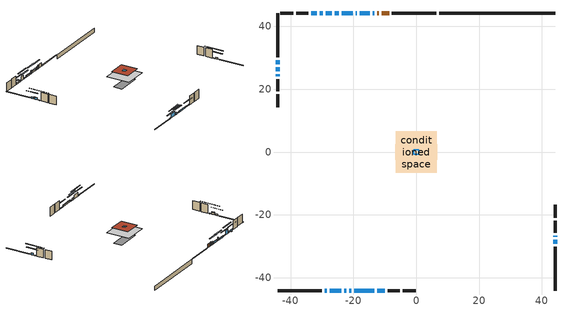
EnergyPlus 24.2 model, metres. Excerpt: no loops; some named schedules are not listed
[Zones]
conditioned space
 floor outside (Floor1 construction): -2.04,-2.04 -2.04,2.04 2.04,2.04 2.04,-2.04 z0.5
 floor adiabatic (AdiabaticFloorConstruction): -6.55,-6.55 -6.55,6.55 6.55,6.55 6.55,-6.55 z2.94
 floor foundation (Slab1 construction): -6.76,-2.47 -6.76,2.47 6.76,2.47 6.76,-2.47 z-1.83
 wall outside (RimJoist1 construction): 6.33,44.14 -7.73,44.14 / -44.14,-44.14 -30.08,-44.14 / -44.14,44.14 -44.14,30.08 / 44.14,-44.14 44.14,-30.08 z0.5:0.8
 wall outside (AdiabaticWallConstruction 1): -8.66,44.14 -11.05,44.14 / -11.98,44.14 -12.43,44.14 z0.5:2.53
 wall outside (AdiabaticWallConstruction): -29.15,-44.14 -28.46,-44.14 z0.5:0.88; -27.54,-44.14 -23.88,-44.14 z0.5:2.69; -44.14,29.15 -44.14,27.96 / 44.14,-29.15 44.14,-27.96 z0.5:1.47; -13.35,44.14 -13.87,44.14 z0.5:2.13; -14.79,44.14 -17.98,44.14 z0.5:1.37; -18.9,44.14 -19.31,44.14 z0.5:2.28; -22.95,-44.14 -22.26,-44.14 z0.5:1.62; -20.24,44.14 -23.75,44.14 z0.5:0.96; -24.67,44.14 -25.89,44.14 z0.5:0.93; -26.82,44.14 -28.86,44.14 z0.5:2.89; -21.34,-44.14 -20.72,-44.14 / -12.45,-44.14 -10.01,-44.14 z0.5:1; -19.79,-44.14 -13.37,-44.14 z0.5:1.08; -44.14,27.03 -44.14,25.71 z0.5:1.58; 44.14,-27.04 44.14,-26.68 / -44.14,24.78 -44.14,24.08 z0.5:0.79; -29.78,44.14 -30.67,44.14 / -31.6,44.14 -33.37,44.14 z0.5:1.23
 wall outside (Wall1 construction): -34.29,44.14 -38.15,44.14 / -9.08,-44.14 -5.22,-44.14 / -44.14,23.15 -44.14,19.3 / 44.14,-25.75 44.14,-21.9 z0.5:5.38
 wall outside (Wall2 construction): -39.08,44.14 -43.21,44.14 / -4.29,-44.14 -0.16,-44.14 / -44.14,18.37 -44.14,14.24 / 44.14,-20.97 44.14,-16.84 z0.5:5.38
 wall foundation (FoundationWall1 construction): 7.25,44.14,-1.83 7.25,44.14,0.5 40.45,44.14,0.5 40.45,44.14,0.42 44.14,44.14,0.42 44.14,44.14,-1.83
 window (WindowConstruction 14): -29.15,-44.14 -28.46,-44.14 z0.5:0.88
 window (WindowConstruction 4): -27.53,-44.14 -23.88,-44.14 z0.5:2.69
 window (WindowConstruction 5): -44.14,29.15 -44.14,27.96 z0.5:1.47
 window (WindowConstruction 16): -13.36,44.14 -13.86,44.14 z0.5:2.12
 window (WindowConstruction 6): -14.79,44.14 -17.98,44.14 z0.5:1.37
 window (WindowConstruction 7): -18.91,44.14 -19.31,44.14 z0.5:2.28
 window (WindowConstruction 15): -22.95,-44.14 -22.26,-44.14 z0.5:1.62
 window (WindowConstruction 8): -20.24,44.14 -23.74,44.14 z0.5:0.96
 window (WindowConstruction 9): -24.67,44.14 -25.89,44.14 z0.5:0.93
 window (WindowConstruction 10): -26.82,44.14 -28.86,44.14 z0.5:2.89
 window (WindowConstruction 11): -21.33,-44.14 -20.72,-44.14 z0.5:1
 window (WindowConstruction 12): -19.79,-44.14 -13.37,-44.14 z0.5:1.08
 window (WindowConstruction): 44.14,-29.15 44.14,-27.96 z0.5:1.47
 window (WindowConstruction 13): -44.14,27.03 -44.14,25.71 z0.5:1.58
 window (WindowConstruction 17): 44.14,-27.03 44.14,-26.68 z0.5:0.79
 window (WindowConstruction 18): -44.14,24.78 -44.14,24.08 z0.5:0.79
 window (WindowConstruction 1): -29.78,44.14 -30.67,44.14 z0.5:1.23
 window (WindowConstruction 2): -31.6,44.14 -33.36,44.14 z0.5:1.23
 window (WindowConstruction 3): -12.45,-44.14 -10.01,-44.14 z0.5:1
 door (Door): -8.66,44.14 -11.05,44.14 z0.5:2.53
 door (Door 1): -11.98,44.14 -12.43,44.14 z0.5:2.53
 ceiling adiabatic (AdiabaticFloorConstruction): 6.55,-6.55 6.55,6.55 -6.55,6.55 -6.55,-6.55 z2.94
 roof outside (Roof1 construction): -4.66,4.66 -4.66,-4.66 4.66,-4.66 4.66,4.66 z5.38
 roof outside (AdiabaticRoofConstruction): -0.76,0.76 -0.76,-0.76 0.76,-0.76 0.76,0.76 z5.38
 skylight (SkylightConstruction): -0.76,0.76 -0.76,-0.76 0.76,-0.76 0.76,0.76 z5.38
shading: -25.68,-44.14 -31.93,-44.14 -31.93,-44.55 -25.68,-44.55 z3.66; -21.1,-44.14 -30.31,-44.14 -30.31,-44.55 -21.1,-44.55 z5.47; -44.14,25.18 -44.14,31.93 -44.55,31.93 -44.55,25.18 z4.25; -16.64,44.14 -10.58,44.14 -10.58,44.55 -16.64,44.55 z4.9; -18.18,44.14 -14.59,44.14 -14.59,44.55 -18.18,44.55 z1.57; -22.09,44.14 -16.13,44.14 -16.13,44.55 -22.09,44.55 z5.06; -19.48,-44.14 -25.73,-44.14 -25.73,-44.55 -19.48,-44.55 z4.4; -23.95,44.14 -20.04,44.14 -20.04,44.55 -23.95,44.55 z1.16; -28.67,44.14 -21.89,44.14 -21.89,44.55 -28.67,44.55 z3.71; -31.64,44.14 -24.04,44.14 -24.04,44.55 -31.64,44.55 z5.67; -17.94,-44.14 -24.11,-44.14 -24.11,-44.55 -17.94,-44.55 z3.78; -13.17,-44.14 -20,-44.14 -20,-44.55 -13.17,-44.55 z1.28; 44.14,-25.18 44.14,-31.93 44.55,-31.93 44.55,-25.18 z4.25; -44.14,25.51 -44.14,27.23 -44.55,27.23 -44.55,25.51 z1.78; 44.14,-21.42 44.14,-32.29 44.55,-32.29 44.55,-21.42 z6.05; -44.14,18.82 -44.14,30.04 -44.55,30.04 -44.55,18.82 z6.05; -30.73,44.14 -29.72,44.14 -29.72,45.66 -30.73,45.66 z1.29; -36.14,44.14 -28.82,44.14 -28.82,44.55 -36.14,44.55 z4.01; -7.23,-44.14 -15.23,-44.14 -15.23,-44.55 -7.23,-44.55 z3.78
[Building]
Building 1: Terrain=Suburbs
[Site:Location]
Saskatoon Intl AP_SK: Latitude {deg}=52.17; Longitude {deg}=-106.7; Time Zone {hr}=-6; Elevation {m}=504; Keep Site Location Information=Yes
[Site:GroundTemperature:Shallow]
-3.29371, -5.9198, -6.13011, -4.88389, 0.118965, 5.09852, 9.41553, 12.1502, 12.3826, 10.1583, 5.95142, 1.12462
[Site:WaterMainsTemperature]
Calculation Method=Schedule; Temperature Schedule=mains temperature schedule
[Material] Roughness=Rough; Thermal Absorptance=0.9
Name | Thickness {m} | Conductivity {W/m-K} | Density {kg/m3} | Specific Heat {J/kg-K} | Solar Absorptance | Visible Absorptance
asphalt or fiberglass shingles | 0.00635 | 0.162714 | 1121.4 | 1465.45 | 0.84 | 0.84
asphalt or fiberglass shingles 1 | 0.00635 | 0.162714 | 1121.4 | 1465.45 | 0.7 | 0.7
concrete 4.0 in. | 0.1016 | 1.803125 | 2242.8 | 837.4 | 0.7 | 0.7
concrete 8.0 in. | 0.2032 | 1.803125 | 2242.8 | 837.4 | 0.7 | 0.7
door material | 0.04445 | 0.188738 | 512.64 | 1214.23 | 0.7 | 0.7
door material 1 | 0.04445 | 0.0451087 | 512.64 | 1214.23 | 0.7 | 0.7
exterior vertical ins | 0.00728836 | 0.029427 | 32.04 | 1214.23 | 0.7 | 0.7
floor covering | 0.0127 | 0.0433444 | 54.468 | 1339.84 | 0.6 | 0.6
floor rigid ins; roof rigid ins; wall rigid ins | 0.512978 | 0.029427 | 32.04 | 1214.23 | 0.7 | 0.7
floor stud and cavity | 0.1397 | 0.0912768 | 92.3553 | 1139.71 | 0.7 | 0.7
floor stud and cavity 1 | 0.1397 | 1.75129 | 37.0049 | 1207.88 | 0.7 | 0.7
furniture material conditioned space 1 | 0.1524 | 0.115458 | 640.8 | 1214.23 | 0.6 | 0.6
gypsum board | 0.0127 | 0.160291 | 801 | 837.4 | 0.6 | 0.6
gypsum board 1 | 0.0127 | 0.160291 | 801 | 837.4 | 0.7 | 0.7
osb sheathing 0.5 in. | 0.0127 | 0.115458 | 512.64 | 1214.23 | 0.7 | 0.7
osb sheathing 0.75 in. | 0.01905 | 0.115458 | 512.64 | 1214.23 | 0.7 | 0.7
osb sheathing 2.0 in. | 0.0508 | 0.115458 | 512.64 | 1214.23 | 0.7 | 0.7
rim joist stud and cavity | 0.0508 | 0.0495211 | 125.044 | 1163.47 | 0.6 | 0.6
roof stud and cavity | 0.2032 | 0.171487 | 78.34581 | 1123.46 | 0.7 | 0.7
roof stud and cavity 1 | 0.18415 | 1.7868 | 37.0049 | 1207.88 | 0.6 | 0.6
slab rigid ins | 0.0052842 | 0.029427 | 32.04 | 1214.23 | 0.7 | 0.7
wall stud and cavity | 0.1397 | 0.125338 | 139.0536 | 1170.24 | 0.7 | 0.7
wall stud and cavity 1 | 0.1397 | 0.12514 | 139.0536 | 1170.24 | 0.7 | 0.7
wall stud and cavity 2 | 0.0889 | 0.380278 | 52.3479 | 1209.89 | 0.7 | 0.7
wall stud and cavity 3 | 0.0889 | 0.391764 | 83.0341 | 1211.67 | 0.7 | 0.7
wood siding | 0.0254 | 0.102417 | 544.68 | 1172.36 | 0.4 | 0.4
wood siding 1; wood siding 2; wood siding 3 | 0.0254 | 0.102417 | 544.68 | 1172.36 | 0.7 | 0.7
[WindowMaterial:SimpleGlazingSystem]
Name | U-Factor {W/m2-K} | Solar Heat Gain Coefficient
SkylightMaterial | 2.72766 | 0.6844
WindowMaterial | 1.75507 | 0.55
WindowMaterial 1 | 2.96732 | 0.62
WindowMaterial 10 | 2.87534 | 0.71
WindowMaterial 11 | 3.01445 | 0.56
WindowMaterial 12 | 2.99458 | 0.59
WindowMaterial 13 | 2.15878 | 0.62
WindowMaterial 14 | 4.945538 | 0.61
WindowMaterial 15 | 5.49687 | 0.71
WindowMaterial 16 | 4.50663 | 0.66
WindowMaterial 17 | 3.071798 | 0.43
WindowMaterial 18 | 2.67945 | 0.43
WindowMaterial 2 | 2.33479 | 0.55
WindowMaterial 3 | 2.06622 | 0.47
WindowMaterial 4 | 2.89919 | 0.69
WindowMaterial 5 | 2.18717 | 0.61
WindowMaterial 6 | 1.79879 | 0.54
WindowMaterial 7 | 3.00991 | 0.59
WindowMaterial 8 | 3.000823 | 0.59
WindowMaterial 9 | 3.00764 | 0.58
[Construction]
AdiabaticFloorConstruction: floor stud and cavity 1, floor rigid ins, osb sheathing 0.75 in., floor covering
AdiabaticRoofConstruction: asphalt or fiberglass shingles 1, roof rigid ins, osb sheathing 0.75 in., roof stud and cavity 1
AdiabaticWallConstruction: wood siding 2, wall rigid ins, wall stud and cavity 2, gypsum board
AdiabaticWallConstruction 1: wood siding 3, wall rigid ins, wall stud and cavity 2, gypsum board
Door: door material
Door 1: door material 1
Floor1 construction: floor stud and cavity, osb sheathing 0.75 in., floor covering
FoundationWall1 construction: concrete 8.0 in., gypsum board 1
furniture construction conditioned space 1: furniture material conditioned space 1
PartitionWallConstruction: gypsum board, wall stud and cavity 3, gypsum board
RimJoist1 construction: wood siding 1, osb sheathing 2.0 in., rim joist stud and cavity
Roof1 construction: asphalt or fiberglass shingles, osb sheathing 0.75 in., roof stud and cavity, gypsum board
SkylightConstruction: SkylightMaterial
Slab1 construction: slab rigid ins, concrete 4.0 in.
Wall1 construction: wood siding, osb sheathing 0.5 in., wall stud and cavity, gypsum board
Wall2 construction: wood siding, osb sheathing 0.5 in., wall stud and cavity 1, gypsum board
WindowConstruction: WindowMaterial
WindowConstruction 1: WindowMaterial 1
WindowConstruction 10: WindowMaterial 10
WindowConstruction 11: WindowMaterial 11
WindowConstruction 12: WindowMaterial 12
WindowConstruction 13: WindowMaterial 13
WindowConstruction 14: WindowMaterial 14
WindowConstruction 15: WindowMaterial 15
WindowConstruction 16: WindowMaterial 16
WindowConstruction 17: WindowMaterial 17
WindowConstruction 18: WindowMaterial 18
WindowConstruction 2: WindowMaterial 2
WindowConstruction 3: WindowMaterial 3
WindowConstruction 4: WindowMaterial 4
WindowConstruction 5: WindowMaterial 5
WindowConstruction 6: WindowMaterial 6
WindowConstruction 7: WindowMaterial 7
WindowConstruction 8: WindowMaterial 8
WindowConstruction 9: WindowMaterial 9
[Zone]
conditioned space: Multiplier=1; Volume {m3}=596.1; Part of Total Floor Area=Yes
[Space]
conditioned space 1: Zone=conditioned space; Volume {m3}=596.1
[SurfaceProperty:ExposedFoundationPerimeter]
Slab1: Exposed Perimeter Calculation Method=TotalExposedPerimeter; Total Exposed Perimeter {m}=36.882
[InternalMass] Zone or ZoneList=conditioned space; Space or SpaceList=conditioned space 1
Name | Construction | Surface Area {m2}
furniture mass conditioned space 1 | furniture construction conditioned space 1 | 102.052
partition wall mass | PartitionWallConstruction | 255.13
[Lights]
interior lighting: Zone or ZoneList or Space or SpaceList=conditioned space 1; Schedule=interior lighting schedule; Design Level Calculation Method=LightingLevel; Lighting Level {W}=343.2; Return Air Fraction=0; Fraction Radiant=0.6; Fraction Visible=0.2; Fraction Replaceable=1
[People]
occupants: Zone or ZoneList or Space or SpaceList=conditioned space 1; Number of People Schedule=occupants schedule; Number of People Calculation Method=People; Number of People=3; Fraction Radiant=0.314171; Sensible Heat Fraction=0.56303; Activity Level Schedule=occupants activity schedule; Carbon Dioxide Generation Rate {m3/s-W}=0; Enable ASHRAE 55 Comfort Warnings=No; Mean Radiant Temperature Calculation Type=EnclosureAveraged
[ElectricEquipment] Zone or ZoneList or Space or SpaceList=conditioned space 1; Design Level Calculation Method=EquipmentLevel
Name | Schedule | Design Level {W} | Fraction Latent | Fraction Radiant | Fraction Lost
clothes dryer | clothes dryer schedule | 140.772 | 0.015 | 0.081 | 0.85
clothes washer | clothes washer schedule | 32.1985 | 0.03 | 0.162 | 0.7
cooking range | cooking range schedule | 215.147 | 0.08 | 0.432 | 0.2
dishwasher | dishwasher schedule | 66.8632 | 0.3 | 0.18 | 0.4
fridge | fridge schedule | 72.9452 | 0 | 0.6 | 0
mech vent house fan | mech vent house fan schedule | 10 | 0 | 0 | 1
mech vent house fan cfis | mech vent house fan cfis schedule | 0 | 0 | 0 | 0
misc plug loads | misc plug loads schedule | 494.7 | 0.045 | 0.513 | 0.1
whole house fan | Always On Discrete | 0 | 0 | 0 | 1
[OtherEquipment] Zone or ZoneList or Space or SpaceList=conditioned space 1; Design Level Calculation Method=EquipmentLevel
Name | Fuel Type | Schedule | Design Level {W} | Fraction Latent | Fraction Radiant | Fraction Lost
clothes dryer 1 | Electricity | clothes dryer schedule | 0 | 0.015 | 0.081 | 0.85
cooking range 1 | Electricity | cooking range schedule | 0 | 0.08 | 0.432 | 0.2
general water use latent | None | general water use schedule | 62.594 | 1 | 0 | 0
general water use sensible | None | general water use schedule | -61.6891 | 0 | 0.6 | 0
mech vent house fan latent load | None | Always On Discrete | 0 | 1 | 0 | 0
mech vent house fan sensible load | None | Always On Discrete | 0 | 0 | 0 | 0
water heater energy adjustment1 | NaturalGas | Always On Discrete | 0.01 | 0 | 0 | 1
[ZoneInfiltration:DesignFlowRate] Zone or ZoneList or Space or SpaceList=conditioned space 1; Schedule=Always On Discrete; Design Flow Rate Calculation Method=Flow/Zone; Design Flow Rate {m3/s}=0
infil flow; natural vent flow; whole house fan flow
[Foundation:Kiva]
Foundation Kiva 1: Initial Indoor Air Temperature {C}=21; Wall Height Above Grade {m}=0.500024; Wall Depth Below Slab {m}=0.2032; Custom Block Material Name 1=exterior vertical ins; Custom Block Depth 1 {m}=2.33001; Custom Block X Position 1 {m}=0.2159; Custom Block Z Position 1 {m}=0
[Foundation:Kiva:Settings]
Soil Conductivity {W/m-K}=0.849921; Soil Density {kg/m3}=1842.3; Soil Specific Heat {J/kg-K}=418.7; Ground Solar Absorptivity=0.9; Ground Thermal Absorptivity=0.9; Ground Surface Roughness {m}=0.03; Far-Field Width {m}=40; Deep-Ground Boundary Condition=ZeroFlux; Deep-Ground Depth {m}=40; Minimum Cell Dimension {m}=0.2; Maximum Cell Growth Coefficient=3; Simulation Timestep=Timestep
[Exterior:Lights]
exterior lighting: Schedule=exterior lighting schedule; Design Level {W}=75.6
[Schedule:Week:Daily]
interior lighting schedule Week Rule - Jan1-Jan27: interior lighting schedule day, interior lighting schedule day, interior lighting schedule day, interior lighting schedule day, interior lighting schedule day, interior lighting schedule day, interior lighting schedule day, interior lighting schedule default day, interior lighting schedule default day, interior lighting schedule default day, interior lighting schedule default day, interior lighting schedule default day
interior lighting schedule Week Rule - Jan28-Feb3: interior lighting schedule day, interior lighting schedule day, interior lighting schedule day, interior lighting schedule day, interior lighting schedule day 1, interior lighting schedule day 1, interior lighting schedule day 1, interior lighting schedule default day, interior lighting schedule default day, interior lighting schedule default day, interior lighting schedule default day, interior lighting schedule default day
interior lighting schedule Week Rule - Feb4-Feb24: interior lighting schedule day 1, interior lighting schedule day 1, interior lighting schedule day 1, interior lighting schedule day 1, interior lighting schedule day 1, interior lighting schedule day 1, interior lighting schedule day 1, interior lighting schedule default day, interior lighting schedule default day, interior lighting schedule default day, interior lighting schedule default day, interior lighting schedule default day
interior lighting schedule Week Rule - Feb25-Mar3: interior lighting schedule day 1, interior lighting schedule day 1, interior lighting schedule day 1, interior lighting schedule day 1, interior lighting schedule day 2, interior lighting schedule day 2, interior lighting schedule day 2, interior lighting schedule default day, interior lighting schedule default day, interior lighting schedule default day, interior lighting schedule default day, interior lighting schedule default day
interior lighting schedule Week Rule - Mar4-Mar31: interior lighting schedule day 2, interior lighting schedule day 2, interior lighting schedule day 2, interior lighting schedule day 2, interior lighting schedule day 2, interior lighting schedule day 2, interior lighting schedule day 2, interior lighting schedule default day, interior lighting schedule default day, interior lighting schedule default day, interior lighting schedule default day, interior lighting schedule default day
interior lighting schedule Week Rule - Apr1-Apr28: interior lighting schedule day 3, interior lighting schedule day 3, interior lighting schedule day 3, interior lighting schedule day 3, interior lighting schedule day 3, interior lighting schedule day 3, interior lighting schedule day 3, interior lighting schedule default day, interior lighting schedule default day, interior lighting schedule default day, interior lighting schedule default day, interior lighting schedule default day
interior lighting schedule Week Rule - Apr29-May5: interior lighting schedule day 3, interior lighting schedule day 3, interior lighting schedule day 4, interior lighting schedule day 4, interior lighting schedule day 4, interior lighting schedule day 4, interior lighting schedule day 4, interior lighting schedule default day, interior lighting schedule default day, interior lighting schedule default day, interior lighting schedule default day, interior lighting schedule default day
interior lighting schedule Week Rule - May6-May26: interior lighting schedule day 4, interior lighting schedule day 4, interior lighting schedule day 4, interior lighting schedule day 4, interior lighting schedule day 4, interior lighting schedule day 4, interior lighting schedule day 4, interior lighting schedule default day, interior lighting schedule default day, interior lighting schedule default day, interior lighting schedule default day, interior lighting schedule default day
interior lighting schedule Week Rule - May27-Jun2: interior lighting schedule day 4, interior lighting schedule day 4, interior lighting schedule day 4, interior lighting schedule day 4, interior lighting schedule day 4, interior lighting schedule day 5, interior lighting schedule day 5, interior lighting schedule default day, interior lighting schedule default day, interior lighting schedule default day, interior lighting schedule default day, interior lighting schedule default day
interior lighting schedule Week Rule - Jun3-Jun30: interior lighting schedule day 5, interior lighting schedule day 5, interior lighting schedule day 5, interior lighting schedule day 5, interior lighting schedule day 5, interior lighting schedule day 5, interior lighting schedule day 5, interior lighting schedule default day, interior lighting schedule default day, interior lighting schedule default day, interior lighting schedule default day, interior lighting schedule default day
interior lighting schedule Week Rule - Jul1-Jul28: interior lighting schedule day 6, interior lighting schedule day 6, interior lighting schedule day 6, interior lighting schedule day 6, interior lighting schedule day 6, interior lighting schedule day 6, interior lighting schedule day 6, interior lighting schedule default day, interior lighting schedule default day, interior lighting schedule default day, interior lighting schedule default day, interior lighting schedule default day
interior lighting schedule Week Rule - Jul29-Aug4: interior lighting schedule day 6, interior lighting schedule day 6, interior lighting schedule day 6, interior lighting schedule day 7, interior lighting schedule day 7, interior lighting schedule day 7, interior lighting schedule day 7, interior lighting schedule default day, interior lighting schedule default day, interior lighting schedule default day, interior lighting schedule default day, interior lighting schedule default day
interior lighting schedule Week Rule - Aug5-Aug25: interior lighting schedule day 7, interior lighting schedule day 7, interior lighting schedule day 7, interior lighting schedule day 7, interior lighting schedule day 7, interior lighting schedule day 7, interior lighting schedule day 7, interior lighting schedule default day, interior lighting schedule default day, interior lighting schedule default day, interior lighting schedule default day, interior lighting schedule default day
interior lighting schedule Week Rule - Aug26-Sep1: interior lighting schedule day 7, interior lighting schedule day 7, interior lighting schedule day 7, interior lighting schedule day 7, interior lighting schedule day 7, interior lighting schedule day 7, interior lighting schedule day 8, interior lighting schedule default day, interior lighting schedule default day, interior lighting schedule default day, interior lighting schedule default day, interior lighting schedule default day
interior lighting schedule Week Rule - Sep2-Sep29: interior lighting schedule day 8, interior lighting schedule day 8, interior lighting schedule day 8, interior lighting schedule day 8, interior lighting schedule day 8, interior lighting schedule day 8, interior lighting schedule day 8, interior lighting schedule default day, interior lighting schedule default day, interior lighting schedule default day, interior lighting schedule default day, interior lighting schedule default day
interior lighting schedule Week Rule - Sep30-Oct6: interior lighting schedule day 8, interior lighting schedule day 9, interior lighting schedule day 9, interior lighting schedule day 9, interior lighting schedule day 9, interior lighting schedule day 9, interior lighting schedule day 9, interior lighting schedule default day, interior lighting schedule default day, interior lighting schedule default day, interior lighting schedule default day, interior lighting schedule default day
interior lighting schedule Week Rule - Oct7-Oct27: interior lighting schedule day 9, interior lighting schedule day 9, interior lighting schedule day 9, interior lighting schedule day 9, interior lighting schedule day 9, interior lighting schedule day 9, interior lighting schedule day 9, interior lighting schedule default day, interior lighting schedule default day, interior lighting schedule default day, interior lighting schedule default day, interior lighting schedule default day
interior lighting schedule Week Rule - Oct28-Nov3: interior lighting schedule day 9, interior lighting schedule day 9, interior lighting schedule day 9, interior lighting schedule day 9, interior lighting schedule day 10, interior lighting schedule day 10, interior lighting schedule day 10, interior lighting schedule default day, interior lighting schedule default day, interior lighting schedule default day, interior lighting schedule default day, interior lighting schedule default day
interior lighting schedule Week Rule - Nov4-Nov24: interior lighting schedule day 10, interior lighting schedule day 10, interior lighting schedule day 10, interior lighting schedule day 10, interior lighting schedule day 10, interior lighting schedule day 10, interior lighting schedule day 10, interior lighting schedule default day, interior lighting schedule default day, interior lighting schedule default day, interior lighting schedule default day, interior lighting schedule default day
interior lighting schedule Week Rule - Nov25-Dec1: interior lighting schedule day 10, interior lighting schedule day 10, interior lighting schedule day 10, interior lighting schedule day 10, interior lighting schedule day 10, interior lighting schedule day 10, interior lighting schedule day 11, interior lighting schedule default day, interior lighting schedule default day, interior lighting schedule default day, interior lighting schedule default day, interior lighting schedule default day
interior lighting schedule Week Rule - Dec2-Dec31: interior lighting schedule day 11, interior lighting schedule day 11, interior lighting schedule day 11, interior lighting schedule day 11, interior lighting schedule day 11, interior lighting schedule day 11, interior lighting schedule day 11, interior lighting schedule default day, interior lighting schedule default day, interior lighting schedule default day, interior lighting schedule default day, interior lighting schedule default day
occupants schedule Week Rule - Jan1-Dec31: occupants schedule day, occupants schedule day, occupants schedule day, occupants schedule day, occupants schedule day, occupants schedule day, occupants schedule day, occupants schedule default day, occupants schedule default day, occupants schedule default day, occupants schedule default day, occupants schedule default day
clothes dryer schedule Week Rule - Jan1-Dec31: clothes dryer schedule day, clothes dryer schedule day, clothes dryer schedule day, clothes dryer schedule day, clothes dryer schedule day, clothes dryer schedule day, clothes dryer schedule day, clothes dryer schedule default day, clothes dryer schedule default day, clothes dryer schedule default day, clothes dryer schedule default day, clothes dryer schedule default day
clothes washer schedule Week Rule - Jan1-Dec31: clothes washer schedule day, clothes washer schedule day, clothes washer schedule day, clothes washer schedule day, clothes washer schedule day, clothes washer schedule day, clothes washer schedule day, clothes washer schedule default day, clothes washer schedule default day, clothes washer schedule default day, clothes washer schedule default day, clothes washer schedule default day
cooking range schedule Week Rule - Jan1-Dec31: cooking range schedule day, cooking range schedule day, cooking range schedule day, cooking range schedule day, cooking range schedule day, cooking range schedule day, cooking range schedule day, cooking range schedule default day, cooking range schedule default day, cooking range schedule default day, cooking range schedule default day, cooking range schedule default day
dishwasher schedule Week Rule - Jan1-Dec31: dishwasher schedule day, dishwasher schedule day, dishwasher schedule day, dishwasher schedule day, dishwasher schedule day, dishwasher schedule day, dishwasher schedule day, dishwasher schedule default day, dishwasher schedule default day, dishwasher schedule default day, dishwasher schedule default day, dishwasher schedule default day
misc plug loads schedule Week Rule - Jan1-Dec31: misc plug loads schedule day, misc plug loads schedule day, misc plug loads schedule day, misc plug loads schedule day, misc plug loads schedule day, misc plug loads schedule day, misc plug loads schedule day, misc plug loads schedule default day, misc plug loads schedule default day, misc plug loads schedule default day, misc plug loads schedule default day, misc plug loads schedule default day
general water use schedule Week Rule - Jan1-Dec31: general water use schedule day, general water use schedule day, general water use schedule day, general water use schedule day, general water use schedule day, general water use schedule day, general water use schedule day, general water use schedule default day, general water use schedule default day, general water use schedule default day, general water use schedule default day, general water use schedule default day
exterior lighting schedule Week Rule - Jan1-Jan27: exterior lighting schedule day, exterior lighting schedule day, exterior lighting schedule day, exterior lighting schedule day, exterior lighting schedule day, exterior lighting schedule day, exterior lighting schedule day, exterior lighting schedule default day, exterior lighting schedule default day, exterior lighting schedule default day, exterior lighting schedule default day, exterior lighting schedule default day
exterior lighting schedule Week Rule - Jan28-Feb3: exterior lighting schedule day, exterior lighting schedule day, exterior lighting schedule day, exterior lighting schedule day, exterior lighting schedule day 1, exterior lighting schedule day 1, exterior lighting schedule day 1, exterior lighting schedule default day, exterior lighting schedule default day, exterior lighting schedule default day, exterior lighting schedule default day, exterior lighting schedule default day
exterior lighting schedule Week Rule - Feb4-Feb24: exterior lighting schedule day 1, exterior lighting schedule day 1, exterior lighting schedule day 1, exterior lighting schedule day 1, exterior lighting schedule day 1, exterior lighting schedule day 1, exterior lighting schedule day 1, exterior lighting schedule default day, exterior lighting schedule default day, exterior lighting schedule default day, exterior lighting schedule default day, exterior lighting schedule default day
exterior lighting schedule Week Rule - Feb25-Mar3: exterior lighting schedule day 1, exterior lighting schedule day 1, exterior lighting schedule day 1, exterior lighting schedule day 1, exterior lighting schedule day 2, exterior lighting schedule day 2, exterior lighting schedule day 2, exterior lighting schedule default day, exterior lighting schedule default day, exterior lighting schedule default day, exterior lighting schedule default day, exterior lighting schedule default day
exterior lighting schedule Week Rule - Mar4-Mar31: exterior lighting schedule day 2, exterior lighting schedule day 2, exterior lighting schedule day 2, exterior lighting schedule day 2, exterior lighting schedule day 2, exterior lighting schedule day 2, exterior lighting schedule day 2, exterior lighting schedule default day, exterior lighting schedule default day, exterior lighting schedule default day, exterior lighting schedule default day, exterior lighting schedule default day
exterior lighting schedule Week Rule - Apr1-Apr28: exterior lighting schedule day 3, exterior lighting schedule day 3, exterior lighting schedule day 3, exterior lighting schedule day 3, exterior lighting schedule day 3, exterior lighting schedule day 3, exterior lighting schedule day 3, exterior lighting schedule default day, exterior lighting schedule default day, exterior lighting schedule default day, exterior lighting schedule default day, exterior lighting schedule default day
exterior lighting schedule Week Rule - Apr29-May5: exterior lighting schedule day 3, exterior lighting schedule day 3, exterior lighting schedule day 4, exterior lighting schedule day 4, exterior lighting schedule day 4, exterior lighting schedule day 4, exterior lighting schedule day 4, exterior lighting schedule default day, exterior lighting schedule default day, exterior lighting schedule default day, exterior lighting schedule default day, exterior lighting schedule default day
exterior lighting schedule Week Rule - May6-May26: exterior lighting schedule day 4, exterior lighting schedule day 4, exterior lighting schedule day 4, exterior lighting schedule day 4, exterior lighting schedule day 4, exterior lighting schedule day 4, exterior lighting schedule day 4, exterior lighting schedule default day, exterior lighting schedule default day, exterior lighting schedule default day, exterior lighting schedule default day, exterior lighting schedule default day
exterior lighting schedule Week Rule - May27-Jun2: exterior lighting schedule day 4, exterior lighting schedule day 4, exterior lighting schedule day 4, exterior lighting schedule day 4, exterior lighting schedule day 4, exterior lighting schedule day 5, exterior lighting schedule day 5, exterior lighting schedule default day, exterior lighting schedule default day, exterior lighting schedule default day, exterior lighting schedule default day, exterior lighting schedule default day
exterior lighting schedule Week Rule - Jun3-Jun30: exterior lighting schedule day 5, exterior lighting schedule day 5, exterior lighting schedule day 5, exterior lighting schedule day 5, exterior lighting schedule day 5, exterior lighting schedule day 5, exterior lighting schedule day 5, exterior lighting schedule default day, exterior lighting schedule default day, exterior lighting schedule default day, exterior lighting schedule default day, exterior lighting schedule default day
exterior lighting schedule Week Rule - Jul1-Jul28: exterior lighting schedule day 6, exterior lighting schedule day 6, exterior lighting schedule day 6, exterior lighting schedule day 6, exterior lighting schedule day 6, exterior lighting schedule day 6, exterior lighting schedule day 6, exterior lighting schedule default day, exterior lighting schedule default day, exterior lighting schedule default day, exterior lighting schedule default day, exterior lighting schedule default day
exterior lighting schedule Week Rule - Jul29-Aug4: exterior lighting schedule day 6, exterior lighting schedule day 6, exterior lighting schedule day 6, exterior lighting schedule day 7, exterior lighting schedule day 7, exterior lighting schedule day 7, exterior lighting schedule day 7, exterior lighting schedule default day, exterior lighting schedule default day, exterior lighting schedule default day, exterior lighting schedule default day, exterior lighting schedule default day
exterior lighting schedule Week Rule - Aug5-Aug25: exterior lighting schedule day 7, exterior lighting schedule day 7, exterior lighting schedule day 7, exterior lighting schedule day 7, exterior lighting schedule day 7, exterior lighting schedule day 7, exterior lighting schedule day 7, exterior lighting schedule default day, exterior lighting schedule default day, exterior lighting schedule default day, exterior lighting schedule default day, exterior lighting schedule default day
exterior lighting schedule Week Rule - Aug26-Sep1: exterior lighting schedule day 7, exterior lighting schedule day 7, exterior lighting schedule day 7, exterior lighting schedule day 7, exterior lighting schedule day 7, exterior lighting schedule day 7, exterior lighting schedule day 8, exterior lighting schedule default day, exterior lighting schedule default day, exterior lighting schedule default day, exterior lighting schedule default day, exterior lighting schedule default day
exterior lighting schedule Week Rule - Sep2-Sep29: exterior lighting schedule day 8, exterior lighting schedule day 8, exterior lighting schedule day 8, exterior lighting schedule day 8, exterior lighting schedule day 8, exterior lighting schedule day 8, exterior lighting schedule day 8, exterior lighting schedule default day, exterior lighting schedule default day, exterior lighting schedule default day, exterior lighting schedule default day, exterior lighting schedule default day
exterior lighting schedule Week Rule - Sep30-Oct6: exterior lighting schedule day 8, exterior lighting schedule day 9, exterior lighting schedule day 9, exterior lighting schedule day 9, exterior lighting schedule day 9, exterior lighting schedule day 9, exterior lighting schedule day 9, exterior lighting schedule default day, exterior lighting schedule default day, exterior lighting schedule default day, exterior lighting schedule default day, exterior lighting schedule default day
exterior lighting schedule Week Rule - Oct7-Oct27: exterior lighting schedule day 9, exterior lighting schedule day 9, exterior lighting schedule day 9, exterior lighting schedule day 9, exterior lighting schedule day 9, exterior lighting schedule day 9, exterior lighting schedule day 9, exterior lighting schedule default day, exterior lighting schedule default day, exterior lighting schedule default day, exterior lighting schedule default day, exterior lighting schedule default day
exterior lighting schedule Week Rule - Oct28-Nov3: exterior lighting schedule day 9, exterior lighting schedule day 9, exterior lighting schedule day 9, exterior lighting schedule day 9, exterior lighting schedule day 10, exterior lighting schedule day 10, exterior lighting schedule day 10, exterior lighting schedule default day, exterior lighting schedule default day, exterior lighting schedule default day, exterior lighting schedule default day, exterior lighting schedule default day
[Schedule:Year]
interior lighting schedule: interior lighting schedule Week Rule - Jan1-Jan27, 1, 1, 1, 27, interior lighting schedule Week Rule - Jan28-Feb3, 1, 28, 2, 3, interior lighting schedule Week Rule - Feb4-Feb24, 2, 4, 2, 24, interior lighting schedule Week Rule - Feb25-Mar3, 2, 25, 3, 3, interior lighting schedule Week Rule - Mar4-Mar31, 3, 4, 3, 31, interior lighting schedule Week Rule - Apr1-Apr28, 4, 1, 4, 28, interior lighting schedule Week Rule - Apr29-May5, 4, 29, 5, 5, interior lighting schedule Week Rule - May6-May26, 5, 6, 5, 26, interior lighting schedule Week Rule - May27-Jun2, 5, 27, 6, 2, interior lighting schedule Week Rule - Jun3-Jun30, 6, 3, 6, 30, interior lighting schedule Week Rule - Jul1-Jul28, 7, 1, 7, 28, interior lighting schedule Week Rule - Jul29-Aug4, 7, 29, 8, 4, interior lighting schedule Week Rule - Aug5-Aug25, 8, 5, 8, 25, interior lighting schedule Week Rule - Aug26-Sep1, 8, 26, 9, 1, interior lighting schedule Week Rule - Sep2-Sep29, 9, 2, 9, 29, interior lighting schedule Week Rule - Sep30-Oct6, 9, 30, 10, 6, interior lighting schedule Week Rule - Oct7-Oct27, 10, 7, 10, 27, interior lighting schedule Week Rule - Oct28-Nov3, 10, 28, 11, 3, interior lighting schedule Week Rule - Nov4-Nov24, 11, 4, 11, 24, interior lighting schedule Week Rule - Nov25-Dec1, 11, 25, 12, 1, interior lighting schedule Week Rule - Dec2-Dec31, 12, 2, 12, 31
occupants schedule: occupants schedule Week Rule - Jan1-Dec31, 1, 1, 12, 31
clothes dryer schedule: clothes dryer schedule Week Rule - Jan1-Dec31, 1, 1, 12, 31
clothes washer schedule: clothes washer schedule Week Rule - Jan1-Dec31, 1, 1, 12, 31
cooking range schedule: cooking range schedule Week Rule - Jan1-Dec31, 1, 1, 12, 31
dishwasher schedule: dishwasher schedule Week Rule - Jan1-Dec31, 1, 1, 12, 31
misc plug loads schedule: misc plug loads schedule Week Rule - Jan1-Dec31, 1, 1, 12, 31
general water use schedule: general water use schedule Week Rule - Jan1-Dec31, 1, 1, 12, 31
exterior lighting schedule: exterior lighting schedule Week Rule - Jan1-Jan27, 1, 1, 1, 27, exterior lighting schedule Week Rule - Jan28-Feb3, 1, 28, 2, 3, exterior lighting schedule Week Rule - Feb4-Feb24, 2, 4, 2, 24, exterior lighting schedule Week Rule - Feb25-Mar3, 2, 25, 3, 3, exterior lighting schedule Week Rule - Mar4-Mar31, 3, 4, 3, 31, exterior lighting schedule Week Rule - Apr1-Apr28, 4, 1, 4, 28, exterior lighting schedule Week Rule - Apr29-May5, 4, 29, 5, 5, exterior lighting schedule Week Rule - May6-May26, 5, 6, 5, 26, exterior lighting schedule Week Rule - May27-Jun2, 5, 27, 6, 2, exterior lighting schedule Week Rule - Jun3-Jun30, 6, 3, 6, 30, exterior lighting schedule Week Rule - Jul1-Jul28, 7, 1, 7, 28, exterior lighting schedule Week Rule - Jul29-Aug4, 7, 29, 8, 4, exterior lighting schedule Week Rule - Aug5-Aug25, 8, 5, 8, 25, exterior lighting schedule Week Rule - Aug26-Sep1, 8, 26, 9, 1, exterior lighting schedule Week Rule - Sep2-Sep29, 9, 2, 9, 29, exterior lighting schedule Week Rule - Sep30-Oct6, 9, 30, 10, 6, exterior lighting schedule Week Rule - Oct7-Oct27, 10, 7, 10, 27, exterior lighting schedule Week Rule - Oct28-Nov3, 10, 28, 11, 3, exterior lighting schedule Week Rule - Nov4-Nov24, 11, 4, 11, 24, exterior lighting schedule Week Rule - Nov25-Dec1, 11, 25, 12, 1, exterior lighting schedule Week Rule - Dec2-Dec31, 12, 2, 12, 31
[Schedule:Constant]
Name | Hourly Value
occupants activity schedule | 117.228
fridge schedule | 0
mech vent house fan schedule; mech vent house fan cfis schedule; Always On Discrete | 1
[Schedule:Compact]
mains temperature schedule: Through: 01/01, For: AllDays, Until: 24:00, 3.00833, Through: 01/02, For: AllDays, Until: 24:00, 2.92833, Through: 01/03, For: AllDays, Until: 24:00, 2.84889, Through: 01/04, For: AllDays, Until: 24:00, 2.77111, Through: 01/05, For: AllDays, Until: 24:00, 2.69389, Through: 01/06, For: AllDays, Until: 24:00, 2.61778, Through: 01/07, For: AllDays, Until: 24:00, 2.54333, Through: 01/08, For: AllDays, Until: 24:00, 2.46944, Through: 01/09, For: AllDays, Until: 24:00, 2.39667, Through: 01/10, For: AllDays, Until: 24:00, 2.32556, Through: 01/11, For: AllDays, Until: 24:00, 2.255, Through: 01/12, For: AllDays, Until: 24:00, 2.18611, Through: 01/13, For: AllDays, Until: 24:00, 2.11833, Through: 01/14, For: AllDays, Until: 24:00, 2.05167, Through: 01/15, For: AllDays, Until: 24:00, 1.98611, Through: 01/16, For: AllDays, Until: 24:00, 1.92222, Through: 01/17, For: AllDays, Until: 24:00, 1.85944, Through: 01/18, For: AllDays, Until: 24:00, 1.79778, Through: 01/19, For: AllDays, Until: 24:00, 1.73778, Through: 01/20, For: AllDays, Until: 24:00, 1.67889, Through: 01/21, For: AllDays, Until: 24:00, 1.62167, Through: 01/22, For: AllDays, Until: 24:00, 1.56556, Through: 01/23, For: AllDays, Until: 24:00, 1.51056, Through: 01/24, For: AllDays, Until: 24:00, 1.45778, Through: 01/25, For: AllDays, Until: 24:00, 1.40556, Through: 01/26, For: AllDays, Until: 24:00, 1.35556, Through: 01/27, For: AllDays, Until: 24:00, 1.30667, Through: 01/28, For: AllDays, Until: 24:00, 1.25944, Through: 01/29, For: AllDays, Until: 24:00, 1.21333, Through: 01/30, For: AllDays, Until: 24:00, 1.16889, Through: 01/31, For: AllDays, Until: 24:00, 1.12611, Through: 02/01, For: AllDays, Until: 24:00, 1.085, Through: 02/02, For: AllDays, Until: 24:00, 1.045, Through: 02/03, For: AllDays, Until: 24:00, 1.00667, Through: 02/04, For: AllDays, Until: 24:00, 0.97, Through: 02/05, For: AllDays, Until: 24:00, 0.935, Through: 02/06, For: AllDays, Until: 24:00, 0.901667, Through: 02/07, For: AllDays, Until: 24:00, 0.869444, Through: 02/08, For: AllDays, Until: 24:00, 0.839444, Through: 02/09, For: AllDays, Until: 24:00, 0.810556, Through: 02/10, For: AllDays, Until: 24:00, 0.783889, Through: 02/11, For: AllDays, Until: 24:00, 0.758333, Through: 02/12, For: AllDays, Until: 24:00, 0.734444, Through: 02/13, For: AllDays, Until: 24:00, 0.712222, Through: 02/14, For: AllDays, Until: 24:00, 0.692222, Through: 02/15, For: AllDays, Until: 24:00, 0.673333, Through: 02/16, For: AllDays, Until: 24:00, 0.656111, Through: 02/17, For: AllDays, Until: 24:00, 0.640556, Through: 02/18, For: AllDays, Until: 24:00, 0.626667, Through: 02/19, For: AllDays, Until: 24:00, 0.614444, Through: 02/20, For: AllDays, Until: 24:00, 0.604444, Through: 02/21, For: AllDays, Until: 24:00, 0.595556, Through: 02/22, For: AllDays, Until: 24:00, 0.588333, Through: 02/23, For: AllDays, Until: 24:00, 0.583333, Through: 02/24, For: AllDays, Until: 24:00, 0.579444, Through: 02/25, For: AllDays, Until: 24:00, 0.577778, Through: 02/26, For: AllDays, Until: 24:00, 0.577222, Through: 02/27, For: AllDays, Until: 24:00, 0.578889, Through: 02/28, For: AllDays, Until: 24:00, 0.581667, Through: 03/01, For: AllDays, Until: 24:00, 0.586667, Through: 03/02, For: AllDays, Until: 24:00, 0.593333, Through: 03/03, For: AllDays, Until: 24:00, 0.601111, Through: 03/04, For: AllDays, Until: 24:00, 0.611111, Through: 03/05, For: AllDays, Until: 24:00, 0.622778, Through: 03/06, For: AllDays, Until: 24:00, 0.636111, Through: 03/07, For: AllDays, Until: 24:00, 0.651111, Through: 03/08, For: AllDays, Until: 24:00, 0.667778, Through: 03/09, For: AllDays, Until: 24:00, 0.686111, Through: 03/10, For: AllDays, Until: 24:00, 0.705556, Through: 03/11, For: AllDays, Until: 24:00, 0.727222, Through: 03/12, For: AllDays, Until: 24:00, 0.750556, Through: 03/13, For: AllDays, Until: 24:00, 0.775556, Through: 03/14, For: AllDays, Until: 24:00, 0.802222, Through: 03/15, For: AllDays, Until: 24:00, 0.83, Through: 03/16, For: AllDays, Until: 24:00, 0.86, Through: 03/17, For: AllDays, Until: 24:00, 0.891111, Through: 03/18, For: AllDays, Until: 24:00, 0.924444, Through: 03/19, For: AllDays, Until: 24:00, 0.958889, Through: 03/20, For: AllDays, Until: 24:00, 0.995, Through: 03/21, For: AllDays, Until: 24:00, 1.03278, Through: 03/22, For: AllDays, Until: 24:00, 1.07222, Through: 03/23, For: AllDays, Until: 24:00, 1.11278, Through: 03/24, For: AllDays, Until: 24:00, 1.15556, Through: 03/25, For: AllDays, Until: 24:00, 1.19944, Through: 03/26, For: AllDays, Until: 24:00, 1.24444, Through: 03/27, For: AllDays, Until: 24:00, 1.29167, Through: 03/28, For: AllDays, Until: 24:00, 1.34, Through: 03/29, For: AllDays, Until: 24:00, 1.39, Through: 03/30, For: AllDays, Until: 24:00, 1.44111, Through: 03/31, For: AllDays, Until: 24:00, 1.49389, Through: 04/01, For: AllDays, Until: 24:00, 1.54833, Through: 04/02, For: AllDays, Until: 24:00, 1.60389, Through: 04/03, For: AllDays, Until: 24:00, 1.66056, Through: 04/04, For: AllDays, Until: 24:00, 1.71889, Through: 04/05, For: AllDays, Until: 24:00, 1.77889, Through: 04/06, For: AllDays, Until: 24:00, 1.84, Through: 04/07, For: AllDays, Until: 24:00, 1.90222, Through: 04/08, For: AllDays, Until: 24:00, 1.96556, Through: 04/09, For: AllDays, Until: 24:00, 2.03056, Through: 04/10, For: AllDays, Until: 24:00, 2.09722, Through: 04/11, For: AllDays, Until: 24:00, 2.16444, Through: 04/12, For: AllDays, Until: 24:00, 2.23333, Through: 04/13, For: AllDays, Until: 24:00, 2.30278, Through: 04/14, For: AllDays, Until: 24:00, 2.37389, Through: 04/15, For: AllDays, Until: 24:00, 2.44611, Through: 04/16, For: AllDays, Until: 24:00, 2.52, Through: 04/17, For: AllDays, Until: 24:00, 2.59444, Through: 04/18, For: AllDays, Until: 24:00, 2.67, Through: 04/19, For: AllDays, Until: 24:00, 2.74667, Through: 04/20, For: AllDays, Until: 24:00, 2.82444, Through: 04/21, For: AllDays, Until: 24:00, 2.90278, Through: 04/22, For: AllDays, Until: 24:00, 2.98278, Through: 04/23, For: AllDays, Until: 24:00, 3.06333, Through: 04/24, For: AllDays, Until: 24:00, 3.145, Through: 04/25, For: AllDays, Until: 24:00, 3.22778, Through: 04/26, For: AllDays, Until: 24:00, 3.31167, Through: 04/27, For: AllDays, Until: 24:00, 3.39611, Through: 04/28, For: AllDays, Until: 24:00, 3.48111, Through: 04/29, For: AllDays, Until: 24:00, 3.56722, Through: 04/30, For: AllDays, Until: 24:00, 3.65444, Through: 05/01, For: AllDays, Until: 24:00, 3.74222, Through: 05/02, For: AllDays, Until: 24:00, 3.83056, Through: 05/03, For: AllDays, Until: 24:00, 3.92, Through: 05/04, For: AllDays, Until: 24:00, 4.00944, Through: 05/05, For: AllDays, Until: 24:00, 4.1, Through: 05/06, For: AllDays, Until: 24:00, 4.19167, Through: 05/07, For: AllDays, Until: 24:00, 4.28333, Through: 05/08, For: AllDays, Until: 24:00, 4.37611, Through: 05/09, For: AllDays, Until: 24:00, 4.46889, Through: 05/10, For: AllDays, Until: 24:00, 4.56278, Through: 05/11, For: AllDays, Until: 24:00, 4.65667, Through: 05/12, For: AllDays, Until: 24:00, 4.75111, Through: 05/13, For: AllDays, Until: 24:00, 4.84611, Through: 05/14, For: AllDays, Until: 24:00, 4.94167, Through: 05/15, For: AllDays, Until: 24:00, 5.03778, Through: 05/16, For: AllDays, Until: 24:00, 5.13389, Through: 05/17, For: AllDays, Until: 24:00, 5.23056, Through: 05/18, For: AllDays, Until: 24:00, 5.32722, Through: 05/19, For: AllDays, Until: 24:00, 5.42444, Through: 05/20, For: AllDays, Until: 24:00, 5.52222, Through: 05/21, For: AllDays, Until: 24:00, 5.62, Through: 05/22, For: AllDays, Until: 24:00, 5.71778, Through: 05/23, For: AllDays, Until: 24:00, 5.81556, Through: 05/24, For: AllDays, Until: 24:00, 5.91389, Through: 05/25, For: AllDays, Until: 24:00, 6.01222, Through: 05/26, For: AllDays, Until: 24:00, 6.11056, Through: 05/27, For: AllDays, Until: 24:00, 6.20944, Through: 05/28, For: AllDays, Until: 24:00, 6.30778, Through: 05/29, For: AllDays, Until: 24:00, 6.40611, Through: 05/30, For: AllDays, Until: 24:00, 6.50444, Through: 05/31, For: AllDays, Until: 24:00, 6.60333, Through: 06/01, For: AllDays, Until: 24:00, 6.70167, Through: 06/02, For: AllDays, Until: 24:00, 6.79944, Through: 06/03, For: AllDays, Until: 24:00, 6.89778, Through: 06/04, For: AllDays, Until: 24:00, 6.99556, Through: 06/05, For: AllDays, Until: 24:00, 7.09333, Through: 06/06, For: AllDays, Until: 24:00, 7.19056, Through: 06/07, For: AllDays, Until: 24:00, 7.28778, Through: 06/08, For: AllDays, Until: 24:00, 7.385, Through: 06/09, For: AllDays, Until: 24:00, 7.48111, Through: 06/10, For: AllDays, Until: 24:00, 7.57778, Through: 06/11, For: AllDays, Until: 24:00, 7.67333, Through: 06/12, For: AllDays, Until: 24:00, 7.76889, Through: 06/13, For: AllDays, Until: 24:00, 7.86389, Through: 06/14, For: AllDays, Until: 24:00, 7.95833, Through: 06/15, For: AllDays, Until: 24:00, 8.05222, Through: 06/16, For: AllDays, Until: 24:00, 8.14611, Through: 06/17, For: AllDays, Until: 24:00, 8.23889, Through: 06/18, For: AllDays, Until: 24:00, 8.33111, Through: 06/19, For: AllDays, Until: 24:00, 8.42278, Through: 06/20, For: AllDays, Until: 24:00, 8.51444, Through: 06/21, For: AllDays, Until: 24:00, 8.605, Through: 06/22, For: AllDays, Until: 24:00, 8.69444, Through: 06/23, For: AllDays, Until: 24:00, 8.78389, Through: 06/24, For: AllDays, Until: 24:00, 8.87222, Through: 06/25, For: AllDays, Until: 24:00, 8.95944, Through: 06/26, For: AllDays, Until: 24:00, 9.04667, Through: 06/27, For: AllDays, Until: 24:00, 9.13278, Through: 06/28, For: AllDays, Until: 24:00, 9.21778, Through: 06/29, For: AllDays, Until: 24:00, 9.30222, Through: 06/30, For: AllDays, Until: 24:00, 9.38556, Through: 07/01, For: AllDays, Until: 24:00, 9.46833, Through: 07/02, For: AllDays, Until: 24:00, 9.54944, Through: 07/03, For: AllDays, Until: 24:00, 9.63056, Through: 07/04, For: AllDays, Until: 24:00, 9.71, Through: 07/05, For: AllDays, Until: 24:00, 9.78833, Through: 07/06, For: AllDays, Until: 24:00, 9.86611, Through: 07/07, For: AllDays, Until: 24:00, 9.94278, Through: 07/08, For: AllDays, Until: 24:00, 10.0183, Through: 07/09, For: AllDays, Until: 24:00, 10.0928, Through: 07/10, For: AllDays, Until: 24:00, 10.1656, Through: 07/11, For: AllDays, Until: 24:00, 10.2378, Through: 07/12, For: AllDays, Until: 24:00, 10.3089, Through: 07/13, For: AllDays, Until: 24:00, 10.3783, Through: 07/14, For: AllDays, Until: 24:00, 10.4472, Through: 07/15, For: AllDays, Until: 24:00, 10.5144, Through: 07/16, For: AllDays, Until: 24:00, 10.5806, Through: 07/17, For: AllDays, Until: 24:00, 10.645, Through: 07/18, For: AllDays, Until: 24:00, 10.7089, Through: 07/19, For: AllDays, Until: 24:00, 10.7711, Through: 07/20, For: AllDays, Until: 24:00, 10.8317, Through: 07/21, For: AllDays, Until: 24:00, 10.8911, Through: 07/22, For: AllDays, Until: 24:00, 10.9494, Through: 07/23, For: AllDays, Until: 24:00, 11.0061, Through: 07/24, For: AllDays, Until: 24:00, 11.0617, Through: 07/25, For: AllDays, Until: 24:00, 11.1156, Through: 07/26, For: AllDays, Until: 24:00, 11.1683, Through: 07/27, For: AllDays, Until: 24:00, 11.2194, Through: 07/28, For: AllDays, Until: 24:00, 11.2689, Through: 07/29, For: AllDays, Until: 24:00, 11.3172, Through: 07/30, For: AllDays, Until: 24:00, 11.3639, Through: 07/31, For: AllDays, Until: 24:00, 11.4094, Through: 08/01, For: AllDays, Until: 24:00, 11.4528, Through: 08/02, For: AllDays, Until: 24:00, 11.495, Through: 08/03, For: AllDays, Until: 24:00, 11.5356, Through: 08/04, For: AllDays, Until: 24:00, 11.575, Through: 08/05, For: AllDays, Until: 24:00, 11.6122, Through: 08/06, For: AllDays, Until: 24:00, 11.6483, Through: 08/07, For: AllDays, Until: 24:00, 11.6828, Through: 08/08, For: AllDays, Until: 24:00, 11.7156, Through: 08/09, For: AllDays, Until: 24:00, 11.7467, Through: 08/10, For: AllDays, Until: 24:00, 11.7761, Through: 08/11, For: AllDays, Until: 24:00, 11.8044, Through: 08/12, For: AllDays, Until: 24:00, 11.8306, Through: 08/13, For: AllDays, Until: 24:00, 11.855, Through: 08/14, For: AllDays, Until: 24:00, 11.8783, Through: 08/15, For: AllDays, Until: 24:00, 11.8994, Through: 08/16, For: AllDays, Until: 24:00, 11.9194, Through: 08/17, For: AllDays, Until: 24:00, 11.9372, Through: 08/18, For: AllDays, Until: 24:00, 11.9539, Through: 08/19, For: AllDays, Until: 24:00, 11.9683, Through: 08/20, For: AllDays, Until: 24:00, 11.9817, Through: 08/21, For: AllDays, Until: 24:00, 11.9928, Through: 08/22, For: AllDays, Until: 24:00, 12.0028, Through: 08/23, For: AllDays, Until: 24:00, 12.0106, Through: 08/24, For: AllDays, Until: 24:00, 12.0167, Through: 08/25, For: AllDays, Until: 24:00, 12.0217, Through: 08/26, For: AllDays, Until: 24:00, 12.0244, Through: 08/27, For: AllDays, Until: 24:00, 12.0256, Through: 08/28, For: AllDays, Until: 24:00, 12.025, Through: 08/29, For: AllDays, Until: 24:00, 12.0228, Through: 08/30, For: AllDays, Until: 24:00, 12.0189, Through: 08/31, For: AllDays, Until: 24:00, 12.0133, Through: 09/01, For: AllDays, Until: 24:00, 12.0061, Through: 09/02, For: AllDays, Until: 24:00, 11.9972, Through: 09/03, For: AllDays, Until: 24:00, 11.9867, Through: 09/04, For: AllDays, Until: 24:00, 11.9744, Through: 09/05, For: AllDays, Until: 24:00, 11.96, Through: 09/06, For: AllDays, Until: 24:00, 11.9444, Through: 09/07, For: AllDays, Until: 24:00, 11.9272, Through: 09/08, For: AllDays, Until: 24:00, 11.9083, Through: 09/09, For: AllDays, Until: 24:00, 11.8878, Through: 09/10, For: AllDays, Until: 24:00, 11.865, Through: 09/11, For: AllDays, Until: 24:00, 11.8411, Through: 09/12, For: AllDays, Until: 24:00, 11.8156, Through: 09/13, For: AllDays, Until: 24:00, 11.7883, Through: 09/14, For: AllDays, Until: 24:00, 11.7594, Through: 09/15, For: AllDays, Until: 24:00, 11.7289, Through: 09/16, For: AllDays, Until: 24:00, 11.6967, Through: 09/17, For: AllDays, Until: 24:00, 11.6633, Through: 09/18, For: AllDays, Until: 24:00, 11.6278, Through: 09/19, For: AllDays, Until: 24:00, 11.5911, Through: 09/20, For: AllDays, Until: 24:00, 11.5528, Through: 09/21, For: AllDays, Until: 24:00, 11.5128, Through: 09/22, For: AllDays, Until: 24:00, 11.4711, Through: 09/23, For: AllDays, Until: 24:00, 11.4283, Through: 09/24, For: AllDays, Until: 24:00, 11.3833, Through: 09/25, For: AllDays, Until: 24:00, 11.3372, Through: 09/26, For: AllDays, Until: 24:00, 11.29, Through: 09/27, For: AllDays, Until: 24:00, 11.2406, Through: 09/28, For: AllDays, Until: 24:00, 11.1906, Through: 09/29, For: AllDays, Until: 24:00, 11.1383, Through: 09/30, For: AllDays, Until: 24:00, 11.085, Through: 10/01, For: AllDays, Until: 24:00, 11.03, Through: 10/02, For: AllDays, Until: 24:00, 10.9739, Through: 10/03, For: AllDays, Until: 24:00, 10.9161, Through: 10/04, For: AllDays, Until: 24:00, 10.8572, Through: 10/05, For: AllDays, Until: 24:00, 10.7972, Through: 10/06, For: AllDays, Until: 24:00, 10.7356, Through: 10/07, For: AllDays, Until: 24:00, 10.6722, Through: 10/08, For: AllDays, Until: 24:00, 10.6083, Through: 10/09, For: AllDays, Until: 24:00, 10.5428, Through: 10/10, For: AllDays, Until: 24:00, 10.4761, Through: 10/11, For: AllDays, Until: 24:00, 10.4078, Through: 10/12, For: AllDays, Until: 24:00, 10.3389, Through: 10/13, For: AllDays, Until: 24:00, 10.2683, Through: 10/14, For: AllDays, Until: 24:00, 10.1967, Through: 10/15, For: AllDays, Until: 24:00, 10.1239, Through: 10/16, For: AllDays, Until: 24:00, 10.05, Through: 10/17, For: AllDays, Until: 24:00, 9.975, Through: 10/18, For: AllDays, Until: 24:00, 9.89889, Through: 10/19, For: AllDays, Until: 24:00, 9.82167, Through: 10/20, For: AllDays, Until: 24:00, 9.74333, Through: 10/21, For: AllDays, Until: 24:00, 9.66444, Through: 10/22, For: AllDays, Until: 24:00, 9.58444, Through: 10/23, For: AllDays, Until: 24:00, 9.50278, Through: 10/24, For: AllDays, Until: 24:00, 9.42111, Through: 10/25, For: AllDays, Until: 24:00, 9.33778, Through: 10/26, For: AllDays, Until: 24:00, 9.25389, Through: 10/27, For: AllDays, Until: 24:00, 9.16889, Through: 10/28, For: AllDays, Until: 24:00, 9.08333, Through: 10/29, For: AllDays, Until: 24:00, 8.99667, Through: 10/30, For: AllDays, Until: 24:00, 8.90944, Through: 10/31, For: AllDays, Until: 24:00, 8.82167, Through: 11/01, For: AllDays, Until: 24:00, 8.73278, Through: 11/02, For: AllDays, Until: 24:00, 8.64333, Through: 11/03, For: AllDays, Until: 24:00, 8.55278, Through: 11/04, For: AllDays, Until: 24:00, 8.46222, Through: 11/05, For: AllDays, Until: 24:00, 8.37056, Through: 11/06, For: AllDays, Until: 24:00, 8.27833, Through: 11/07, For: AllDays, Until: 24:00, 8.18556, Through: 11/08, For: AllDays, Until: 24:00, 8.09222, Through: 11/09, For: AllDays, Until: 24:00, 7.99833, Through: 11/10, For: AllDays, Until: 24:00, 7.90389, Through: 11/11, For: AllDays, Until: 24:00, 7.80944, Through: 11/12, For: AllDays, Until: 24:00, 7.71389, Through: 11/13, For: AllDays, Until: 24:00, 7.61833, Through: 11/14, For: AllDays, Until: 24:00, 7.52222, Through: 11/15, For: AllDays, Until: 24:00, 7.42611, Through: 11/16, For: AllDays, Until: 24:00, 7.32944, Through: 11/17, For: AllDays, Until: 24:00, 7.23222, Through: 11/18, For: AllDays, Until: 24:00, 7.135, Through: 11/19, For: AllDays, Until: 24:00, 7.03722, Through: 11/20, For: AllDays, Until: 24:00, 6.93944, Through: 11/21, For: AllDays, Until: 24:00, 6.84167, Through: 11/22, For: AllDays, Until: 24:00, 6.74333, Through: 11/23, For: AllDays, Until: 24:00, 6.645, Through: 11/24, For: AllDays, Until: 24:00, 6.54667, Through: 11/25, For: AllDays, Until: 24:00, 6.44833, Through: 11/26, For: AllDays, Until: 24:00, 6.35, Through: 11/27, For: AllDays, Until: 24:00, 6.25111, Through: 11/28, For: AllDays, Until: 24:00, 6.15278, Through: 11/29, For: AllDays, Until: 24:00, 6.05444, Through: 11/30, For: AllDays, Until: 24:00, 5.95611, Through: 12/01, For: AllDays, Until: 24:00, 5.85778, Through: 12/02, For: AllDays, Until: 24:00, 5.75944, Through: 12/03, For: AllDays, Until: 24:00, 5.66167, Through: 12/04, For: AllDays, Until: 24:00, 5.56389, Through: 12/05, For: AllDays, Until: 24:00, 5.46611, Through: 12/06, For: AllDays, Until: 24:00, 5.36889, Through: 12/07, For: AllDays, Until: 24:00, 5.27167, Through: 12/08, For: AllDays, Until: 24:00, 5.175, Through: 12/09, For: AllDays, Until: 24:00, 5.07889, Through: 12/10, For: AllDays, Until: 24:00, 4.98278, Through: 12/11, For: AllDays, Until: 24:00, 4.88722, Through: 12/12, For: AllDays, Until: 24:00, 4.79167, Through: 12/13, For: AllDays, Until: 24:00, 4.69667, Through: 12/14, For: AllDays, Until: 24:00, 4.60278, Through: 12/15, For: AllDays, Until: 24:00, 4.50889, Through: 12/16, For: AllDays, Until: 24:00, 4.41556, Through: 12/17, For: AllDays, Until: 24:00, 4.32278, Through: 12/18, For: AllDays, Until: 24:00, 4.23056, Through: 12/19, For: AllDays, Until: 24:00, 4.13889, Through: 12/20, For: AllDays, Until: 24:00, 4.04833, Through: 12/21, For: AllDays, Until: 24:00, 3.95778, Through: 12/22, For: AllDays, Until: 24:00, 3.86833, Through: 12/23, For: AllDays, Until: 24:00, 3.77944, Through: 12/24, For: AllDays, Until: 24:00, 3.69167, Through: 12/25, For: AllDays, Until: 24:00, 3.60444, Through: 12/26, For: AllDays, Until: 24:00, 3.51778, Through: 12/27, For: AllDays, Until: 24:00, 3.43222, Through: 12/28, For: AllDays, Until: 24:00, 3.34722, Through: 12/29, For: AllDays, Until: 24:00, 3.26333, Through: 12/30, For: AllDays, Until: 24:00, 3.18056, Through: 12/31, For: AllDays, Until: 24:00, 3.09833
